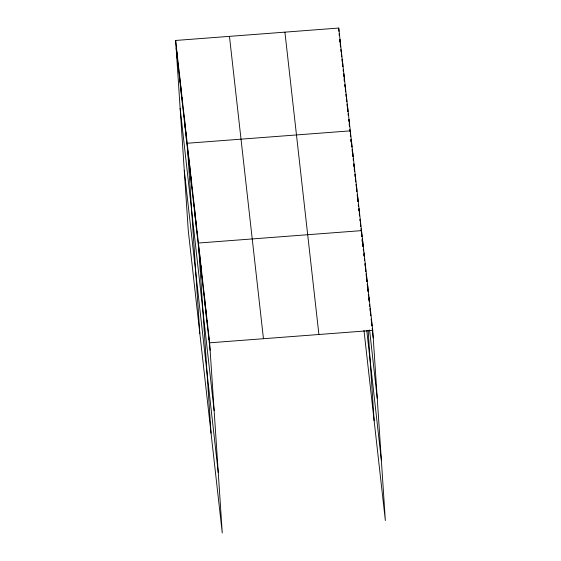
<?xml version="1.0" encoding="UTF-8"?>
<svg xmlns="http://www.w3.org/2000/svg" width="561" height="561" viewBox="0 0 561 561"><rect width="100%" height="100%" fill="white"/><g stroke="black" fill="none" stroke-linecap="round" stroke-linejoin="round"><path stroke-width="0.84" d="M175.642 40.455L209.632 342.813L222.261 532.95L188.265 230.599L175.642 40.455L338.739 28.05L372.735 330.401L385.358 520.545L363.977 330.373M209.632 342.813L372.735 330.401M339.693 39.635L339.973 42.082M340.247 44.529L340.52 46.977L340.022 39.473M340.793 49.424L341.074 51.871M341.347 54.319L341.621 56.766M341.894 59.214L342.175 61.668M342.448 64.115L342.722 66.563M343.087 69.823L343.276 71.457M343.641 74.718L343.823 76.352M344.188 79.613L344.377 81.247L344.152 77.909M344.742 84.508L345.015 86.955M345.288 89.402L345.569 91.85M345.842 94.297L346.116 96.744M346.389 99.192L346.67 101.639M346.943 104.094L347.217 106.541M347.582 109.802L347.771 111.436M348.683 119.591L348.872 121.225M349.237 124.486L349.419 126.12M349.784 129.381L350.064 131.828M350.337 134.275L350.611 136.723M350.891 139.212L351.179 141.765M351.466 144.324L351.754 146.884M352.042 149.443L352.329 152.003M352.617 154.563L352.806 156.267M353.668 163.938L353.956 166.498M354.243 169.057L354.531 171.617L354.033 164.107M354.818 174.176L355.106 176.729M355.401 179.289L355.688 181.848L355.281 175.193M355.976 184.408L356.165 186.112M356.551 189.527L356.74 191.231M357.126 194.639L357.315 196.35M357.602 198.903L357.89 201.462M358.276 204.877L358.465 206.581M358.752 209.141L358.942 210.845M359.328 214.253L359.517 215.964L359.299 212.626M359.903 219.372L360.092 221.076M360.478 224.491L360.674 226.195M360.961 228.755L361.249 231.314M361.536 233.867L361.824 236.426M362.111 238.986L362.399 241.546M362.687 244.105L362.974 246.665M363.262 249.217L363.451 250.928M363.837 254.336L364.026 256.04M364.888 263.719L365.176 266.279M365.463 268.831L365.751 271.391L365.253 263.887M366.038 273.95L366.326 276.51M366.613 279.069L366.901 281.629L366.501 274.974M367.189 284.182L367.476 286.741M367.764 289.301L368.051 291.86M368.339 294.42L368.535 296.124M368.822 298.683L369.11 301.243M369.489 304.651L369.685 306.355M369.972 308.915L370.26 311.474M370.548 314.034L370.737 315.738L370.519 312.4M371.123 319.146L371.312 320.857M371.698 324.265L371.887 325.969L371.487 319.314M372.174 328.529L373.233 337.911M369.566 329.952L377.237 398.177M366.782 330.646L381.361 460.272M284.918 32.145L318.907 334.496M229.463 36.36L263.453 338.718M176.14 47.966L210.13 350.316M180.137 108.231L214.134 410.589M184.267 170.327L218.257 472.685M370.239 308.227L370.407 310.731M368.991 297.148L369.271 301.313M367.75 286.061L368.079 291.061M364.005 252.801L364.229 256.139M364.398 258.635L364.503 260.304M362.764 241.714L363.093 246.721M361.901 236.469L361.515 230.627L198.412 243.032L211.041 433.176M362.125 239.884L362.245 241.63M368.135 330.31L374.145 420.764M360.267 219.54L360.709 226.216M359.019 208.454L359.187 210.957M357.778 197.367L358.051 201.539M356.53 186.28L356.859 191.287M352.792 153.02L353.009 156.358M353.178 158.861L353.29 160.53M351.544 141.933L351.873 146.94M350.681 136.688L350.295 130.853L187.199 143.258L199.828 333.395M350.913 140.103L351.025 141.849M349.012 119.43L349.124 121.099M349.237 122.761L349.454 126.099M347.729 108.007L347.946 111.344M348.115 113.841L348.227 115.51M346.446 96.583L346.775 101.59M345.162 85.16L345.604 91.836M343.872 73.736L344.04 76.24M342.589 62.32L342.869 66.486M341.305 50.897L341.691 56.731M338.739 28.05L338.963 31.388M339.125 33.891L339.237 35.553M208.383 331.726L208.888 339.23M207.142 320.64L207.64 328.143M205.894 309.553L206.392 317.056M204.646 298.466L205.144 305.969M203.398 287.379L203.902 294.89M202.156 276.293L202.654 283.803M200.908 265.206L201.406 272.716M199.66 254.119L200.158 261.629M197.17 231.945L197.668 239.456M195.922 220.859L196.42 228.369M194.674 209.779L195.172 217.282M193.426 198.692L193.931 206.196M192.185 187.605L192.682 195.109M190.936 176.519L191.434 184.022M189.688 165.432L190.186 172.935M188.44 154.345L188.945 161.849M185.915 131.835L186.413 139.345M184.625 120.412L185.13 127.922M183.342 108.988L183.84 116.499M182.059 97.572L182.556 105.075M180.775 86.149L181.273 93.652M179.492 74.725L179.99 82.229M178.209 63.302L178.707 70.812M176.925 51.878L177.423 59.389"/></g></svg>
